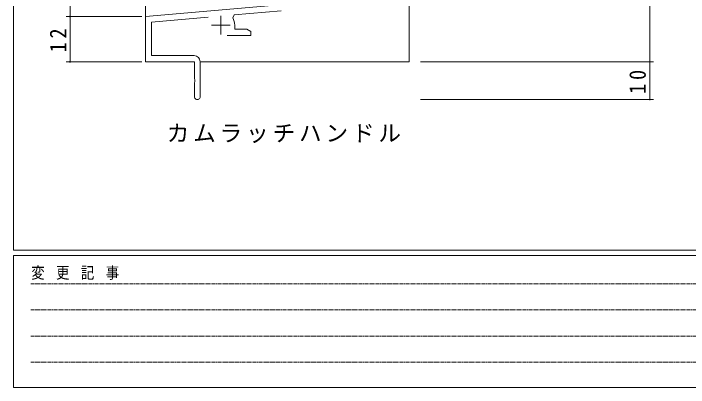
# Model space of a CAD drawing. Units: millimetres on the paper. Extents: x -397 to 397, y -282 to 282.
# Drawn here: x -393.9 to -214.9, y -282.1 to -182.9 of the extents above; entities that cross this region are included whole.
import ezdxf

# ---------------------------------------------------------------- set-up
doc = ezdxf.new("R2010")
doc.units = ezdxf.units.MM
doc.linetypes.add('USER1', pattern=[0.375, 0.25, -0.125])
for name, color, linetype, lineweight in [('0-1_YKK_ZWAK', 7, 'Continuous', 18), ('0-3_YKK_11', 7, 'Continuous', 18), ('0-4_YKK_12', 2, 'Continuous', 18), ('0-7_YKK_D', 6, 'Continuous', 18)]:
    doc.layers.add(name, color=color, linetype=linetype, lineweight=lineweight)
doc.layers.add('0-2_USER1', color=7, linetype='Continuous')
doc.styles.add('ＭＳ ゴシック', font='')
doc.styles.get('ＭＳ ゴシック').set_extended_font_data('MS Gothic')

msp = doc.modelspace()

# ---------------------------------------------------------------- linework, layer by layer
at = {"layer": '0-1_YKK_ZWAK'}
for p, q in [((-393.908, -245.7), (-393.908, 279.3)), ((376.092, -245.7), (-393.908, -245.7)), ((-393.908, -282.1), (-393.908, -247.1)), ((338.292, -247.1), (-393.908, -247.1)), ((-393.908, -282.1), (338.292, -282.1))]:
    msp.add_line(p, q, dxfattribs=at)
at = {"layer": '0-1_YKK_ZWAK', "linetype": 'USER1'}
for p, q in [((-389.31, -254.612), (-141.117, -254.612)), ((-389.31, -261.541), (-141.117, -261.541)), ((-389.31, -268.47), (-141.117, -268.47)), ((-389.31, -275.398), (-141.117, -275.398))]:
    msp.add_line(p, q, dxfattribs=at)
at = {"layer": '0-3_YKK_11'}
for p, q in [((-323.292, -180.584), (-358.908, -183.7)), ((-335.389, -183.279), (-322.922, -182.188)), ((-358.908, -183.7), (-358.908, -195.7)), ((-357.278, -185.194), (-342.278, -183.881)), ((-338.908, -183.5), (-338.908, -188.5)), ((-335.769, -184.041), (-335.389, -183.279)), ((-357.278, -194.07), (-357.278, -185.194)), ((-341.408, -186), (-336.408, -186)), ((-335.208, -187.07), (-335.208, -186)), ((-331.999, -187.07), (-335.208, -187.07)), ((-330.908, -187.7), (-331.999, -187.07)), ((-330.908, -188.7), (-330.908, -187.7)), ((-337.258, -188.7), (-330.908, -188.7)), ((-346.008, -194.07), (-357.278, -194.07)), ((-358.908, -195.7), (-345.908, -195.7)), ((-345.908, -195.7), (-345.908, -200.242)), ((-344.408, -204.95), (-344.408, -195.67)), ((-345.908, -200.242), (-345.788, -200.425)), ((-345.788, -200.425), (-345.788, -200.975)), ((-345.788, -200.975), (-345.908, -201.158)), ((-345.908, -201.158), (-345.908, -204.95))]:
    msp.add_line(p, q, dxfattribs=at)
for centre, radius, start, end in [((-338.908, -186), 3.7, 0, 31.96331), ((-346.008, -195.67), 1.6, 0.00001, 89.99999), ((-345.158, -204.95), 0.75, 179.99999, 0.00001)]:
    msp.add_arc(centre, radius, start, end, dxfattribs=at)
at = {"layer": '0-4_YKK_12'}
for p, q in [((-358.908, -195.7), (-358.908, 1.3)), ((-288.908, -135.056), (-288.908, -195.7)), ((-358.908, -195.7), (-346.208, -195.7)), ((-358.608, -195.7), (-358.908, -195.7)), ((-344.408, -195.7), (-288.908, -195.7))]:
    msp.add_line(p, q, dxfattribs=at)
at = {"layer": '0-7_YKK_D'}
for p, q in [((-225.108, -195.7), (-225.108, -140.7)), ((-378.908, -183.7), (-378.908, -170.7)), ((-359.908, -183.7), (-379.908, -183.7)), ((-359.908, -183.7), (-379.908, -183.7)), ((-378.908, -183.7), (-378.908, -195.7)), ((-359.908, -195.7), (-379.908, -195.7)), ((-285.908, -195.7), (-224.108, -195.7)), ((-285.908, -195.7), (-224.108, -195.7)), ((-225.108, -195.7), (-225.108, -205.7)), ((-285.908, -205.7), (-224.108, -205.7))]:
    msp.add_line(p, q, dxfattribs=at)
for centre, start, end in [((-378.908, -183.7), 90, 270), ((-378.908, -183.7), 90, 270), ((-378.908, -183.7), 270, 90), ((-378.908, -183.7), 270, 90), ((-378.908, -195.7), 90, 270), ((-378.908, -195.7), 270, 90), ((-225.108, -195.7), 90, 270), ((-225.108, -195.7), 90, 270), ((-225.108, -195.7), 270, 90), ((-225.108, -195.7), 270, 90), ((-225.108, -205.7), 90, 270), ((-225.108, -205.7), 270, 90)]:
    msp.add_arc(centre, 0.106, start, end, dxfattribs=at)

# ---------------------------------------------------------------- texts
at = {"layer": '0-1_YKK_ZWAK', "insert": (-389.194, -253.547), "char_height": 3.079, "attachment_point": 7, "style": 'ＭＳ ゴシック'}
msp.add_mtext('\\T1.23;\\W0.85;変\\~更\\~記\\~事', dxfattribs=at)
at = {"layer": '0-2_USER1', "insert": (-353.273, -217.27), "char_height": 4.399, "attachment_point": 7, "style": 'ＭＳ ゴシック'}
msp.add_mtext('\\T1.17;カムラッチハンドル', dxfattribs=at)
at = {"layer": '0-7_YKK_D', "color": 7, "char_height": 4.399, "attachment_point": 7, "rotation": 90, "style": 'ＭＳ ゴシック'}
for s, insert in [('\\T1.37;\\W0.9;12', (-379.908, -193.22)), ('\\T1.37;\\W0.9;10', (-226.108, -204.22))]:
    msp.add_mtext(s, dxfattribs=dict(at, insert=insert))

doc.saveas('drawing.dxf')
